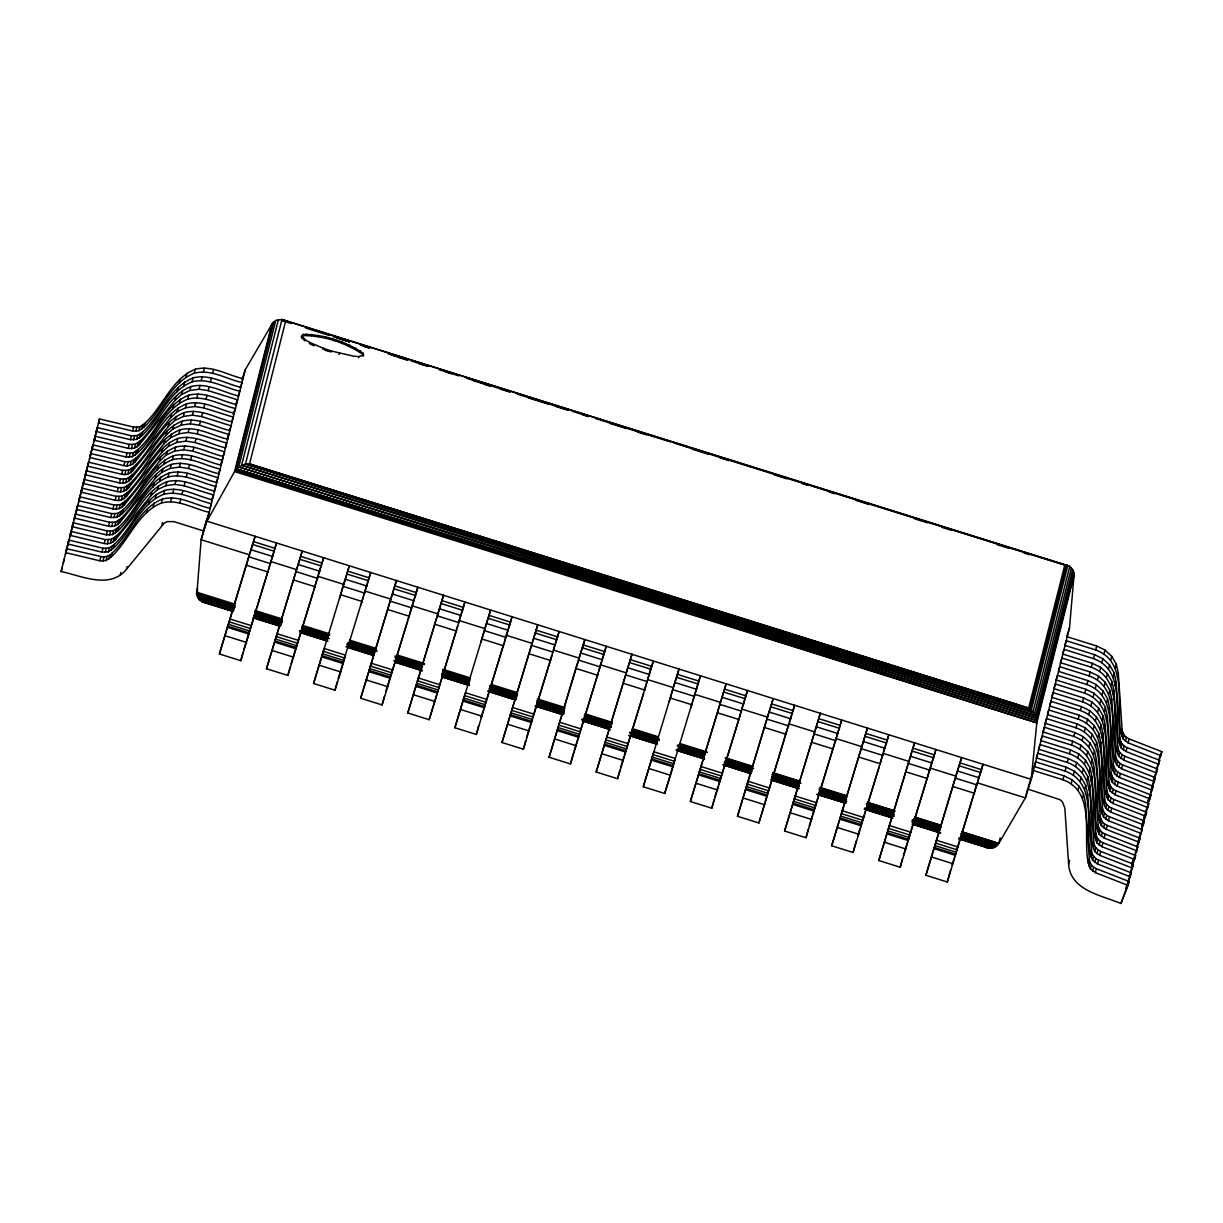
<?xml version="1.0" encoding="UTF-8"?>
<svg xmlns="http://www.w3.org/2000/svg" width="1223" height="1223" viewBox="0 0 1223 1223"><rect width="100%" height="100%" fill="white"/><g stroke="black" fill="none" stroke-linecap="round" stroke-linejoin="round"><path stroke-width="1.5" d="M232.982 611.439L202.04 601.747L199.211 599.729L196.765 595.173L201.122 539.71L207.008 518.506M984.897 846.882C989.529 849.511 996.118 848.258 998.778 843.427L1025.394 797.885L1031.234 779.372L1036.798 722.869C1037.303 716.892 1033.985 710.792 1028.696 707.964L249.538 463.914L245.471 464.021L238.745 466.911L234.587 471.589L206.962 521.197L201.122 539.71L249.293 554.799L219.376 653.984L240.778 660.695L276.536 542.981L268.479 569.842M278.431 319.539L241.619 465.229L1033.083 711.511L1069.712 566.539L281.978 319.524L245.471 464.021L1031.356 709.768L1067.786 565.561L281.978 319.524L275.756 320.457L272.683 322.979L245.227 369.759L206.962 521.197L1031.234 779.372L1069.483 627.934L1074.023 575.483C1074.665 570.101 1070.125 565.271 1064.866 564.827L1028.696 707.964M210.188 508.401C194.533 504.885 178.986 494.719 162.476 499.06C138.703 508.478 130.066 536.79 112.088 553.102L109.81 555.211L103.955 557.184L66.654 548.714L65.66 552.643L99.827 560.822L106.034 560.547L111.079 557.031C129.072 540.719 137.71 512.406 161.482 502.989C177.992 498.663 193.54 508.814 209.194 512.345L203.354 530.858L173.911 521.64L167.337 521.594L164.341 523.001L126.581 569.169C109.917 589.731 81.727 575.865 61.15 571.538L68.84 540.062L103.007 548.24L109.214 547.965L114.274 544.449C132.252 528.137 140.89 499.825 164.662 490.408C181.172 486.066 196.72 496.232 212.374 499.748M216.746 482.443C201.092 478.927 185.544 468.761 169.034 473.102C145.277 482.519 136.624 510.832 118.646 527.144L113.586 530.66L107.379 530.935L73.212 522.756L65.522 554.233L66.516 550.289M221.118 465.137C205.464 461.621 189.917 451.455 173.406 455.782C149.649 465.214 140.997 493.526 123.019 509.838L117.958 513.354L111.752 513.629L77.584 505.451L69.894 536.928L70.888 532.983M227.677 439.179C212.022 435.663 196.475 425.497 179.964 429.823C156.208 439.256 147.555 467.568 129.577 483.88L124.517 487.396L118.31 487.671L84.142 479.492L74.267 519.622L75.26 515.678M232.049 421.874C216.395 418.358 200.847 408.192 184.337 412.518C160.58 421.935 151.927 450.263 133.949 466.575L128.889 470.091L122.682 470.366L88.515 462.187L78.639 502.317M84.005 481.067L92.887 444.882L127.054 453.06L133.261 452.785L138.321 449.269C156.299 432.957 164.952 404.63 188.709 395.212C205.219 390.886 220.767 401.052 236.421 404.568M240.793 387.263C225.139 383.747 209.592 373.581 193.081 377.907C169.324 387.324 160.672 415.637 142.694 431.964L137.633 435.48L131.427 435.755L97.259 427.576L89.569 459.053L90.563 455.109M242.98 378.61C227.325 375.094 211.778 364.928 195.267 369.254C171.51 378.671 162.858 406.984 144.88 423.296L139.819 426.827L133.613 427.102L99.445 418.923L93.942 441.732L94.935 437.803M68.84 540.062L67.846 543.99L102.013 552.169L108.22 551.894L113.28 548.378C131.258 532.066 139.896 503.754 163.668 494.337C180.178 490.01 195.726 500.161 211.38 503.693L209.79 508.737M73.212 522.756L72.218 526.685L106.386 534.864L112.592 534.589L117.653 531.072C135.631 514.761 144.283 486.448 168.04 477.031C184.551 472.69 200.098 482.856 215.752 486.387L214.163 491.432M77.584 505.451L76.59 509.38L110.758 517.558L116.965 517.283L122.025 513.767C140.003 497.455 148.656 469.143 172.412 459.726C188.923 455.384 204.47 465.55 220.125 469.082L218.535 474.127M92.887 444.882L91.893 448.81L126.061 456.989L132.267 456.714L137.328 453.198C155.306 436.886 163.958 408.574 187.715 399.157C204.226 394.815 219.773 404.981 235.428 408.497L233.838 413.557M97.259 427.576L96.265 431.505L130.433 439.684L136.64 439.409L141.7 435.892C159.678 419.581 168.331 391.268 192.087 381.851C208.598 377.51 224.145 387.676 239.8 391.192L238.21 396.252M99.445 418.923L98.452 422.852L132.619 431.031L138.826 430.756L143.886 427.24C161.864 410.928 170.517 382.616 194.274 373.198C210.784 368.857 226.331 379.023 241.986 382.539L240.396 387.599M61.15 571.538L62.144 567.594M63.336 562.886L64.33 558.942M67.708 545.58L68.702 541.636M72.081 528.275L73.074 524.331M76.453 510.969L77.446 507.025M80.825 493.664L81.819 489.72M83.011 485.011L83.668 482.382M85.197 476.359L86.191 472.414M87.72 466.391L88.377 463.762M91.756 450.4L92.749 446.456M99.827 560.822L100.821 556.893M102.013 552.169L103.007 548.24M105.193 539.588L71.026 531.409L70.032 535.338L104.2 543.516L105.193 539.588L111.4 539.312L116.46 535.796C134.438 519.485 143.091 491.172 166.848 481.755C183.358 477.413 198.906 487.58 214.56 491.096M106.386 534.864L107.379 530.935M109.566 522.282L75.398 514.103L74.404 518.032L108.572 526.211L109.566 522.282L115.772 522.007L120.832 518.491C138.81 502.179 147.463 473.867 171.22 464.45C187.731 460.108 203.278 470.274 218.932 473.79M110.758 517.558L111.752 513.629M113.938 504.977L79.77 496.798L78.776 500.727L112.944 508.906L113.938 504.977L120.144 504.702L125.205 501.185C143.183 484.874 151.835 456.561 175.592 447.129C192.103 442.802 207.65 452.969 223.305 456.485L221.18 463.227M116.124 496.324L81.956 488.145L80.963 492.074L115.13 500.253L116.124 496.324L122.331 496.049L127.391 492.533C145.369 476.221 154.022 447.908 177.778 438.476C194.289 434.15 209.836 444.316 225.491 447.832M83.149 483.421L117.316 491.6L118.31 487.671M120.496 479.019L86.329 470.84L85.335 474.769L119.502 482.947L120.496 479.019L126.703 478.743L131.763 475.227C149.741 458.915 158.394 430.603 182.151 421.171C198.661 416.844 214.208 427.01 229.863 430.527M87.521 466.116L121.688 474.295L122.682 470.366M124.868 461.713L90.701 453.534L89.707 457.463L123.875 465.642L124.868 461.713L131.075 461.438L136.135 457.922C154.113 441.61 162.766 413.282 186.523 403.865C203.033 399.539 218.581 409.705 234.235 413.221M126.061 456.989L127.054 453.06M129.241 444.408L95.073 436.229L94.079 440.158L128.247 448.337L129.241 444.408L135.447 444.132L140.507 440.616C158.486 424.289 167.138 395.977 190.895 386.56C207.406 382.233 222.953 392.4 238.607 395.916M130.433 439.684L131.427 435.755M132.619 431.031L133.613 427.102M102.961 561.128L103.955 557.184M105.147 552.475L106.141 548.531M104.2 543.516L107.334 543.822L108.327 539.878M109.52 535.17L110.513 531.225M108.572 526.211L111.706 526.517L112.699 522.573M113.892 517.864L114.886 513.92M112.944 508.906L116.078 509.211L117.072 505.267M115.13 500.253L118.264 500.559L119.258 496.614M117.316 491.6L120.45 491.906L121.444 487.962M119.502 482.947L122.636 483.253L123.63 479.309M121.688 474.295L124.822 474.6L125.816 470.656M123.875 465.642L127.009 465.932L128.002 462.004M129.195 457.28L130.188 453.351M128.247 448.337L131.381 448.627L132.374 444.698M133.567 439.974L134.561 436.045M135.753 431.322L136.747 427.393M106.034 560.547L107.028 556.618M108.22 551.894L109.214 547.965M107.334 543.822L110.406 543.241L111.4 539.312M112.592 534.589L113.586 530.66M111.706 526.517L114.779 525.936L115.772 522.007M116.965 517.283L117.958 513.354M116.078 509.211L119.151 508.63L120.144 504.702M118.264 500.559L121.337 499.978L122.331 496.049M120.45 491.906L123.523 491.325L124.517 487.396M122.636 483.253L125.709 482.672L126.703 478.743M124.822 474.6L127.895 474.02L128.889 470.091M127.009 465.932L130.081 465.367L131.075 461.438M132.267 456.714L133.261 452.785M131.381 448.627L134.454 448.061L135.447 444.132M136.64 439.409L137.633 435.48M138.826 430.756L139.819 426.827M108.816 559.14L109.81 555.211M111.003 550.488L111.996 546.559M110.406 543.241L113.189 541.835L114.182 537.906M115.375 533.182L116.368 529.253M114.779 525.936L117.561 524.529L118.555 520.601M119.747 515.877L120.741 511.948M119.151 508.63L121.933 507.224L122.927 503.295M121.337 499.978L124.119 498.571L125.113 494.642M123.523 491.325L126.305 489.919L127.299 485.99M125.709 482.672L128.491 481.266L129.485 477.337M127.895 474.02L130.678 472.613L131.671 468.684M130.081 465.367L132.864 463.96L133.857 460.031M135.05 455.308L136.043 451.379M134.454 448.061L137.236 446.655L138.23 442.726M139.422 438.002L140.416 434.073M141.608 429.349L142.602 425.421M111.079 557.031L112.088 553.102M113.28 548.378L114.274 544.449M113.189 541.835L115.466 539.725L116.46 535.796M117.653 531.072L118.646 527.144M117.561 524.529L119.839 522.42L120.832 518.491M122.025 513.767L123.019 509.838M121.933 507.224L124.211 505.114L125.205 501.185M124.119 498.571L126.397 496.462L127.391 492.533M126.305 489.919L128.583 487.809L129.577 483.88M128.491 481.266L130.769 479.156L131.763 475.227M130.678 472.613L132.955 470.503L133.949 466.575M132.864 463.96L135.142 461.851L136.135 457.922M137.328 453.198L138.321 449.269M137.236 446.655L139.514 444.545L140.507 440.616M141.7 435.892L142.694 431.964M143.886 427.24L144.88 423.296M120.282 575.055L120.939 572.425M126.581 569.169L127.253 566.555M146.424 513.079L147.417 509.15M148.61 504.426L149.603 500.497M115.466 539.725L150.796 495.774L151.79 491.845M152.982 487.121L153.976 483.192M119.839 522.42L155.168 478.468L156.162 474.539M157.354 469.815L158.348 465.887M124.211 505.114L159.54 461.163L160.534 457.234M126.397 496.462L161.726 452.51L162.72 448.581M128.583 487.809L163.913 443.857L164.906 439.928M130.769 479.156L166.099 435.205L167.092 431.276M132.955 470.503L168.285 426.552L169.278 422.623M135.142 461.851L170.471 417.899L171.465 413.97M172.657 409.246L173.651 405.317M139.514 444.545L174.843 400.594L175.837 396.665M177.029 391.941L178.023 388.012M179.215 383.288L180.209 379.359M153.165 506.903L154.159 502.974M155.352 498.25L156.345 494.321M150.796 495.774L157.538 489.597L158.531 485.669M159.724 480.945L160.717 477.016M155.168 478.468L161.91 472.292L162.904 468.363M164.096 463.639L165.09 459.71M159.54 461.163L166.282 454.987L167.276 451.058M161.726 452.51L168.468 446.334L169.462 442.405M163.913 443.857L170.654 437.681L171.648 433.752M166.099 435.205L172.84 429.028L173.834 425.1M168.285 426.552L175.027 420.376L176.02 416.447M170.471 417.899L177.213 411.723L178.206 407.794M179.399 403.07L180.393 399.141M174.843 400.594L181.585 394.418L182.579 390.489M183.771 385.765L184.765 381.821M185.957 377.112L186.951 373.168M161.482 502.989L162.476 499.06M163.668 494.337L164.662 490.408M157.538 489.597L165.854 485.684L166.848 481.755M168.04 477.031L169.034 473.102M161.91 472.292L170.226 468.378L171.22 464.45M172.412 459.726L173.406 455.782M166.282 454.987L174.599 451.073L175.592 447.129M168.468 446.334L176.785 442.42L177.778 438.476M170.654 437.681L178.971 433.768L179.964 429.823M172.84 429.028L181.157 425.115L182.151 421.171M175.027 420.376L183.343 416.462L184.337 412.518M177.213 411.723L185.529 407.809L186.523 403.865M187.715 399.157L188.709 395.212M181.585 394.418L189.901 390.504L190.895 386.56M192.087 381.851L193.081 377.907M194.274 373.198L195.267 369.254M161.91 525.233L162.583 522.603M170.624 501.69L171.617 497.761M172.81 493.037L173.804 489.108M165.854 485.684L174.996 484.384L175.99 480.456M177.182 475.732L178.176 471.788M170.226 468.378L179.368 467.079L180.362 463.135M181.554 458.426L182.548 454.482M174.599 451.073L183.74 449.774L184.734 445.829M176.785 442.42L185.927 441.121L186.92 437.177M178.971 433.768L188.113 432.468L189.106 428.524M181.157 425.115L190.299 423.815L191.292 419.871M183.343 416.462L192.485 415.163L193.479 411.218M185.529 407.809L194.671 406.51L195.665 402.566M196.857 397.857L197.851 393.913M189.901 390.504L199.043 389.204L200.037 385.26M201.229 380.552L202.223 376.608M203.415 371.899L204.409 367.955M179.75 503.127L180.744 499.183M181.937 494.474L182.93 490.53M174.996 484.384L184.123 485.806L185.116 481.877M186.309 477.153L187.302 473.225M179.368 467.079L188.495 468.501L189.504 464.572M190.696 459.848L191.69 455.919M183.74 449.774L192.882 451.195L193.876 447.266M185.927 441.121L195.069 442.543L196.062 438.614M188.113 432.468L197.255 433.89L198.248 429.961M190.299 423.815L199.441 425.237L200.434 421.308M192.485 415.163L201.627 416.584L202.621 412.655M194.671 406.51L203.813 407.932L204.807 404.003M205.999 399.279L206.993 395.35M199.043 389.204L208.185 390.626L209.179 386.697M210.371 381.973L211.365 378.045M212.557 373.321L213.551 369.392M197.514 588.477L196.582 592.161L234.862 604.162M196.551 593.659L234.847 605.584L196.551 593.659L197.484 589.975M196.765 595.173L234.984 607.097L196.765 595.173L197.683 591.504M271.827 324.217L234.587 471.589L1036.798 722.869L1074.023 575.483M1036.798 722.869L235.473 470.198L272.683 322.979M1074.008 573.48L1036.829 720.637L236.589 468.852L273.723 321.863M1073.565 571.477L1036.477 718.268L238.745 466.911L275.756 320.457M219.376 653.984L255.133 536.286L249.293 554.799M266.476 668.736L302.234 551.038L266.476 668.736L287.879 675.448L323.636 557.734L318.332 574.581M313.577 683.489L324.141 648.48L345.543 655.176L340.743 671.962L334.98 690.2L313.577 683.489L349.335 565.79L339.566 598.215M363.995 594.623L370.737 572.486L338.175 678.536M360.678 698.241L396.435 580.543L360.678 698.241L382.08 704.952L417.838 587.239L408.069 619.679M407.779 712.994L443.536 595.295L407.779 712.994L429.181 719.705L464.939 601.991L459.099 620.52L484.797 628.561L480.868 642.472M504.549 641.723L512.04 616.744L476.282 734.457L454.88 727.746L490.637 610.048L484.797 628.561M501.98 742.499L537.738 624.8L501.98 742.499L523.383 749.21L559.14 631.496L553.3 650.024L578.999 658.066L549.081 757.266L570.484 763.962L606.241 646.248L598.75 671.228M549.081 757.266L584.839 639.553L578.999 658.066M596.182 772.019L631.939 654.305L596.182 772.019L617.584 778.715L653.342 661.016L647.502 679.529L673.2 687.571L669.271 701.482M647.059 681.333L644.506 690.429M643.283 786.771L653.846 751.748L675.264 758.459L670.449 775.244L664.685 793.467L643.283 786.771L679.04 669.057L673.2 687.571M664.685 793.467L700.443 675.769L692.952 700.733M690.384 801.524L726.141 683.81L690.384 801.524L711.786 808.22L747.543 690.521L741.704 709.034L767.402 717.075L737.484 816.276L758.887 822.972L794.644 705.274L789.339 722.105M741.26 710.838L739.487 717.381M737.484 816.276L773.242 698.562L767.402 717.075M784.585 831.029L820.343 713.315L784.585 831.029L805.988 837.724L841.745 720.026L812.836 813.998M831.686 845.781L867.443 728.067L831.686 845.781L853.088 852.477L888.846 734.778L883.541 751.61M878.787 860.533L914.544 742.82L878.787 860.533L900.189 867.229L935.947 749.531L930.122 768.044L955.805 776.101L925.887 875.286L947.29 881.997L983.047 764.283L977.743 781.115M929.663 769.848L907.038 843.518M925.887 875.286L961.645 757.572L955.805 776.101M1033.083 711.511L245.471 464.021L1030.041 708.774L1066.334 565.102M998.778 843.427L962.318 832.007L998.778 843.427L1000.169 837.908M1071.379 567.9L1034.582 713.575L241.619 465.229L1035.728 715.868L1072.693 569.582M954.628 856.681L977.223 782.796L1025.394 797.885L1027.626 789.034L1060.051 799.72L1062.481 801.967L1064.851 808.051L1068.612 864.233C1070.492 890.634 1101.587 895.297 1120.925 903.476L1128.065 885.421L1095.334 872.641L1090.412 868.88L1088.287 863.117C1082.431 836.639 1096.572 792.03 1062.894 779.739L1063.888 775.81L1034.459 766.592M1125.71 888.25L1130.251 876.769L1097.52 863.988L1092.598 860.228L1090.473 854.464C1084.618 827.986 1098.758 783.377 1065.08 771.086L1066.074 767.157L1036.645 757.939M1129.196 876.325L1132.437 868.101L1099.706 855.336L1094.784 851.575L1092.659 845.812C1086.804 819.334 1100.945 774.725 1067.266 762.433L1068.26 758.505L1038.831 749.286M1132.024 866.022L1134.623 859.448L1101.892 846.683L1096.97 842.922L1094.845 837.159C1088.99 810.681 1103.131 766.072 1069.452 753.781L1070.446 749.852L1041.018 740.634M1131.611 863.942L1136.809 850.795L1104.094 838.03L1099.156 834.269L1097.031 828.506C1091.176 802.028 1105.317 757.419 1071.638 745.128L1072.632 741.199L1043.204 731.981M1137.038 847.08L1138.995 842.143L1106.28 829.377L1101.342 825.617L1099.217 819.853C1093.362 793.375 1107.503 748.766 1073.825 736.475L1074.834 732.546L1045.39 723.328M1137.94 841.714L1141.181 833.49L1108.466 820.725L1103.528 816.964L1101.403 811.201C1095.548 784.707 1109.689 740.114 1076.026 727.823L1077.02 723.894L1047.576 714.66M1141.426 829.775L1143.367 824.837L1110.652 812.072L1105.714 808.311L1103.589 802.548C1097.734 776.055 1111.875 731.461 1078.212 719.17L1079.206 715.241L1049.762 706.007M1141.655 826.045L1145.554 816.184L1112.838 803.419L1107.9 799.659L1105.775 793.88C1099.92 767.402 1114.061 722.808 1080.398 710.517L1081.392 706.588L1051.948 697.355M1143.841 817.392L1147.74 807.532L1115.024 794.767L1110.087 791.006L1107.962 785.227C1102.106 758.749 1116.247 714.156 1082.584 701.864L1083.578 697.936L1054.134 688.702M1147.984 803.817L1149.926 798.879L1117.21 786.114L1112.273 782.353L1110.148 776.574C1104.293 750.096 1118.434 705.503 1084.77 693.212L1085.764 689.283L1056.32 680.049M1147.571 801.722L1152.112 790.226L1119.397 777.461L1114.459 773.7L1112.334 767.922C1106.479 741.444 1120.62 696.85 1086.957 684.559L1087.95 680.63L1058.506 671.396M1151.699 788.147L1154.298 781.573L1121.583 768.808L1116.645 765.048L1114.52 759.269C1108.665 732.791 1122.806 688.197 1089.143 675.906L1090.136 671.977L1060.693 662.744M1153.885 779.494L1156.484 772.921L1123.769 760.156L1118.831 756.395L1116.706 750.616C1110.866 724.138 1124.992 679.545 1091.329 667.254L1092.322 663.325L1062.879 654.091M1156.071 770.842L1158.67 764.268L1125.955 751.503L1121.017 747.742L1118.892 741.964C1113.052 715.486 1127.178 670.892 1093.515 658.601L1094.509 654.657L1065.065 645.438M1158.915 760.553L1160.856 755.615L1128.141 742.85L1123.203 739.089L1121.078 733.311C1115.238 706.833 1129.364 662.239 1095.701 649.948L1096.695 646.004L1067.251 636.786M1071.226 783.775L1072.219 779.846L1063.888 775.81M1073.412 775.122L1074.406 771.193L1066.074 767.157M1075.598 766.469L1076.592 762.541L1068.26 758.505M1077.784 757.817L1078.778 753.888L1070.446 749.852M1079.97 749.164L1080.964 745.235L1072.632 741.199M1082.156 740.511L1083.15 736.582L1074.834 732.546M1084.342 731.858L1085.336 727.93L1077.02 723.894M1086.528 723.206L1087.522 719.277L1079.206 715.241M1088.715 714.553L1089.708 710.624L1081.392 706.588M1090.901 705.9L1091.894 701.971L1083.578 697.936M1093.087 697.248L1094.081 693.319L1085.764 689.283M1095.273 688.595L1096.267 684.666L1087.95 680.63M1097.459 679.942L1098.453 676.013L1090.136 671.977M1099.645 671.289L1100.639 667.361L1092.322 663.325M1101.831 662.637L1102.825 658.708L1094.509 654.657M1104.017 653.984L1105.011 650.055L1096.695 646.004M1077.967 790.058L1078.961 786.114L1072.219 779.846M1080.154 781.405L1081.147 777.461L1074.406 771.193M1082.34 772.753L1083.333 768.808L1076.592 762.541M1084.526 764.1L1085.52 760.156L1078.778 753.888M1086.712 755.447L1087.706 751.503L1080.964 745.235M1088.898 746.794L1089.892 742.85L1083.15 736.582M1091.084 738.142L1092.078 734.197L1085.336 727.93M1093.27 729.489L1094.264 725.545L1087.522 719.277M1095.456 720.836L1096.45 716.892L1089.708 710.624M1097.642 712.183L1098.636 708.239L1091.894 701.971M1099.829 703.531L1100.822 699.587L1094.081 693.319M1102.015 694.863L1103.008 690.934L1096.267 684.666M1104.201 686.21L1105.195 682.281L1098.453 676.013M1106.387 677.557L1107.381 673.628L1100.639 667.361M1108.573 668.905L1109.567 664.976L1102.825 658.708M1110.759 660.252L1111.753 656.323L1105.011 650.055M1082.538 798.008L1083.532 794.079L1078.961 786.114M1084.725 789.355L1085.718 785.426L1081.147 777.461M1086.911 780.702L1087.904 776.773L1083.333 768.808M1089.097 772.049L1090.09 768.12L1085.52 760.156M1091.283 763.397L1092.277 759.468L1087.706 751.503M1093.469 754.744L1094.463 750.815L1089.892 742.85M1095.655 746.091L1096.649 742.162L1092.078 734.197M1097.841 737.438L1098.835 733.51L1094.264 725.545M1100.027 728.786L1101.036 724.857L1096.45 716.892M1102.229 720.133L1103.222 716.189L1098.636 708.239M1104.415 711.48L1105.409 707.536L1100.822 699.587M1106.601 702.828L1107.595 698.883L1103.008 690.934M1108.787 694.175L1109.781 690.231L1105.195 682.281M1110.973 685.522L1111.967 681.578L1107.381 673.628M1113.159 676.869L1114.153 672.925L1109.567 664.976M1115.345 668.217L1116.339 664.272L1111.753 656.323M1068.612 864.233L1069.605 860.304M1084.526 806.92L1085.52 802.991L1083.532 794.079M1086.712 798.267L1087.706 794.339L1085.718 785.426M1088.898 789.615L1089.892 785.686L1087.904 776.773M1091.084 780.962L1092.078 777.033L1090.09 768.12M1093.27 772.309L1094.264 768.38L1092.277 759.468M1095.456 763.656L1096.45 759.728L1094.463 750.815M1097.642 755.004L1098.636 751.075L1096.649 742.162M1099.829 746.351L1100.822 742.422L1098.835 733.51M1102.015 737.698L1103.008 733.769L1101.036 724.857M1104.201 729.046L1105.195 725.117L1103.222 716.189M1106.387 720.393L1107.381 716.464L1105.409 707.536M1108.573 711.74L1109.567 707.811L1107.595 698.883M1110.759 703.087L1111.753 699.143L1109.781 690.231M1112.945 694.435L1113.939 690.491L1111.967 681.578M1115.131 685.782L1116.125 681.838L1114.153 672.925M1117.318 677.129L1118.311 673.185L1116.339 664.272M1088.287 863.117L1089.28 859.173L1085.52 802.991M1090.473 854.464L1091.466 850.52L1087.706 794.339M1092.659 845.812L1093.652 841.867L1089.892 785.686M1094.845 837.159L1095.839 833.215L1092.078 777.033M1097.031 828.506L1098.025 824.562L1094.264 768.38M1099.217 819.853L1100.211 815.909L1096.45 759.728M1101.403 811.201L1102.397 807.256L1098.636 751.075M1103.589 802.548L1104.583 798.604L1100.822 742.422M1105.775 793.88L1106.769 789.951L1103.008 733.769M1107.962 785.227L1108.955 781.298L1105.195 725.117M1110.148 776.574L1111.141 772.646L1107.381 716.464M1112.334 767.922L1113.327 763.993L1109.567 707.811M1114.52 759.269L1115.514 755.34L1111.753 699.143M1116.706 750.616L1117.7 746.687L1113.939 690.491M1118.892 741.964L1119.886 738.035L1116.125 681.838M1121.078 733.311L1122.072 729.382L1118.311 673.185M1088.929 866.144L1089.922 862.215L1089.28 859.173M1091.115 857.491L1092.108 853.547L1091.466 850.52M1093.301 848.838L1094.295 844.894L1093.652 841.867M1095.487 840.186L1096.481 836.242L1095.839 833.215M1097.673 831.533L1098.667 827.589L1098.025 824.562M1099.859 822.88L1100.853 818.936L1100.211 815.909M1102.045 814.228L1103.039 810.283L1102.397 807.256M1104.231 805.575L1105.225 801.631L1104.583 798.604M1106.418 796.922L1107.411 792.978L1106.769 789.951M1108.604 788.269L1109.597 784.325L1108.955 781.298M1110.79 779.617L1111.783 775.672L1111.141 772.646M1112.976 770.964L1113.97 767.02L1113.327 763.993M1115.162 762.311L1116.156 758.367L1115.514 755.34M1117.348 753.658L1118.342 749.714L1117.7 746.687M1119.534 745.006L1120.528 741.062L1119.886 738.035M1121.72 736.353L1122.714 732.409L1122.072 729.382M1090.412 868.88L1091.405 864.951L1089.922 862.215M1092.598 860.228L1093.591 856.299L1092.108 853.547M1094.784 851.575L1095.777 847.646L1094.295 844.894M1096.97 842.922L1097.964 838.978L1096.481 836.242M1099.156 834.269L1100.15 830.325L1098.667 827.589M1101.342 825.617L1102.336 821.673L1100.853 818.936M1103.528 816.964L1104.522 813.02L1103.039 810.283M1105.714 808.311L1106.708 804.367L1105.225 801.631M1107.9 799.659L1108.894 795.714L1107.411 792.978M1110.087 791.006L1111.08 787.062L1109.597 784.325M1112.273 782.353L1113.266 778.409L1111.783 775.672M1114.459 773.7L1115.452 769.756L1113.97 767.02M1116.645 765.048L1117.639 761.103L1116.156 758.367M1118.831 756.395L1119.825 752.451L1118.342 749.714M1121.017 747.742L1122.011 743.798L1120.528 741.062M1123.203 739.089L1124.197 735.145L1122.714 732.409M1092.613 871.097L1093.607 867.168L1091.405 864.951M1094.799 862.444L1095.793 858.515L1093.591 856.299M1096.985 853.792L1097.979 849.863L1095.777 847.646M1099.171 845.139L1100.165 841.21L1097.964 838.978M1101.357 836.486L1102.351 832.557L1100.15 830.325M1103.543 827.833L1104.537 823.905L1102.336 821.673M1105.73 819.181L1106.723 815.252L1104.522 813.02M1107.916 810.528L1108.909 806.599L1106.708 804.367M1110.102 801.875L1111.095 797.946L1108.894 795.714M1112.288 793.223L1113.282 789.294L1111.08 787.062M1114.474 784.57L1115.468 780.641L1113.266 778.409M1116.66 775.917L1117.654 771.988L1115.452 769.756M1118.846 767.264L1119.84 763.335L1117.639 761.103M1121.032 758.612L1122.026 754.683L1119.825 752.451M1123.218 749.959L1124.212 746.03L1122.011 743.798M1125.405 741.306L1126.398 737.377L1124.197 735.145M1095.334 872.641L1096.328 868.712L1093.607 867.168M1097.52 863.988L1098.514 860.059L1095.793 858.515M1099.706 855.336L1100.7 851.407L1097.979 849.863M1101.892 846.683L1102.886 842.754L1100.165 841.21M1104.094 838.03L1105.088 834.101L1102.351 832.557M1106.28 829.377L1107.274 825.449L1104.537 823.905M1108.466 820.725L1109.46 816.781L1106.723 815.252M1110.652 812.072L1111.646 808.128L1108.909 806.599M1112.838 803.419L1113.832 799.475L1111.095 797.946M1115.024 794.767L1116.018 790.822L1113.282 789.294M1117.21 786.114L1118.204 782.17L1115.468 780.641M1119.397 777.461L1120.39 773.517L1117.654 771.988M1121.583 768.808L1122.576 764.864L1119.84 763.335M1123.769 760.156L1124.763 756.211L1122.026 754.683M1125.955 751.503L1126.949 747.559L1124.212 746.03M1128.141 742.85L1129.135 738.906L1126.398 737.377M1120.925 903.476L1129.058 881.477L1096.328 868.712M1128.065 885.421L1129.058 881.477M1130.251 876.769L1131.244 872.825L1098.514 860.059M1132.437 868.101L1133.431 864.172L1100.7 851.407M1134.623 859.448L1135.617 855.519L1102.886 842.754M1136.809 850.795L1137.803 846.866L1105.088 834.101M1138.995 842.143L1139.989 838.214L1107.274 825.449M1141.181 833.49L1142.175 829.561L1109.46 816.781M1143.367 824.837L1144.361 820.908L1111.646 808.128M1145.554 816.184L1146.547 812.255L1113.832 799.475M1147.74 807.532L1148.733 803.603L1116.018 790.822M1149.926 798.879L1150.919 794.95L1118.204 782.17M1152.112 790.226L1153.106 786.297L1120.39 773.517M1154.298 781.573L1155.292 777.645L1122.576 764.864M1156.484 772.921L1157.478 768.992L1124.763 756.211M1158.67 764.268L1159.664 760.339L1126.949 747.559M1160.856 755.615L1161.85 751.686L1129.135 738.906M240.778 660.695L243.056 652.256M287.879 675.448L290.157 667.009M334.98 690.2L337.258 681.761M382.08 704.952L384.358 696.514M429.181 719.705L457.738 625.931M454.88 727.746L465.443 692.738L486.846 699.434M476.282 734.457L478.56 726.019M523.383 749.21L525.661 740.771M570.484 763.962L573.679 752.313M617.584 778.715L619.862 770.276M711.786 808.22L714.064 799.781M758.887 822.972L788.804 723.787L814.503 731.843M805.988 837.724L808.265 829.286M853.088 852.477L856.299 840.828M900.189 867.229L902.467 858.791M947.29 881.997L950.5 870.333M363.537 596.427L360.968 604.926M551.94 655.436L532.678 717.595M243.973 649.031L267.699 572.41M291.074 663.783L292.649 658.555M385.811 691.545L407.519 621.467M526.578 737.561L529.712 727.196M574.214 750.57L598.185 673.124M620.78 767.066L623.913 756.701M714.981 796.57L716.556 791.327M809.183 826.075L810.757 820.847M903.4 855.58L906.518 845.215M293.168 656.843L313.317 591.963M481.052 717.565L483.131 710.731M503.983 643.619L483.62 709.157M692.386 702.629L690.674 708.193M717.075 789.63L718.115 786.206M811.277 819.135L812.317 815.71M857.858 835.599L859.937 828.751M880.01 764.207L883.006 753.292L908.704 761.348M952.06 865.104L954.139 858.271M313.868 590.174L317.797 576.262L343.495 584.304M530.232 725.484L532.188 719.17M624.433 754.988L643.573 693.441M718.635 784.493L738.707 719.95M860.426 827.176L862.383 820.862M862.949 819.074L879.077 767.203M242.032 379.864L245.227 369.759M235.963 404.339L237.017 400.976M236.024 404.905L237.614 399.845L208.185 390.626M233.241 414.673L234.296 411.31M231.651 422.21L233.241 417.15L203.813 407.932M229.465 430.863L231.055 425.818L201.627 416.584M227.218 438.95L228.273 435.587M227.279 439.516L228.869 434.471L199.441 425.237M225.093 448.168L226.683 443.123L197.255 433.89M222.907 456.821L224.497 451.776L195.069 442.543M220.721 465.474L222.311 460.429L192.882 451.195M216.349 482.779L217.939 477.734L188.495 468.501M211.38 501.201L212.435 497.837M211.976 500.085L213.566 495.04L184.123 485.806M301.362 336.738L303.151 334.429C324.049 334.399 345.864 341.416 363.093 353.202L363.414 356.168L362.742 354.364C345.498 342.578 323.698 335.561 302.784 335.591L301.362 336.738L304.787 340.881L305.154 339.734L301.714 335.576M302.784 335.591L303.151 334.429M302.035 338.542L302.402 337.38M306.239 335.178L306.606 334.032M311.468 335.545L311.834 334.383M305.154 339.734L309.786 342.455L309.419 343.617L314.082 345.803M318.118 336.661L318.484 335.499M325.746 338.435L326.113 337.273M322.964 349.442L323.331 348.28L309.786 342.455M333.833 340.758L334.2 339.597M330.944 352.148L331.311 351.001L353.676 356.199L358.905 356.566L363.781 355.022M341.813 343.464L342.18 342.302M339.031 354.471L339.398 353.325M349.151 346.369L349.518 345.222M355.343 349.289L355.71 348.142M359.975 352.025L360.342 350.863M358.538 357.728L358.905 356.566M362.742 354.364L363.093 353.202M1066.838 636.357L1069.483 627.934M1064.667 645.775L1066.257 640.73L1095.701 649.948M1062.481 654.427L1064.071 649.382L1093.515 658.601M1060.295 663.08L1061.885 658.035L1091.329 667.254M1058.629 670.051L1059.699 666.688L1089.143 675.906M1055.923 680.385L1057.513 675.341L1086.957 684.559M1053.737 689.038L1055.327 683.993L1084.77 693.212M1051.551 697.691L1053.141 692.646L1082.584 701.864M1049.884 704.662L1050.954 701.299L1080.398 710.517M1047.698 713.315L1048.768 709.952L1078.212 719.17M1044.992 723.649L1046.582 718.604L1076.026 727.823M1042.806 732.302L1044.396 727.257L1073.825 736.475M1040.62 740.955L1042.21 735.91L1071.638 745.128M1038.434 749.607L1040.024 744.562L1069.452 753.781M1036.248 758.26L1037.838 753.215L1067.266 762.433M1034.062 766.913L1035.652 761.868L1065.08 771.086M1028.161 787.352L1033.466 770.521L1062.894 779.739M1158.609 759.896L1161.85 751.686M1156.423 768.548L1159.664 760.339M1153.579 778.852L1157.478 768.992M1151.393 787.505L1155.292 777.645M1150.507 792.871L1153.106 786.297M1147.678 803.159L1150.919 794.95M1145.492 811.812L1148.733 803.603M1142.649 822.116L1146.547 812.255M1141.762 827.482L1144.361 820.908M1138.934 837.77L1142.175 829.561M1136.748 846.423L1139.989 838.214M1134.562 855.076L1137.803 846.866M1131.718 865.38L1135.617 855.519M1130.832 870.745L1133.431 864.172M1128.003 881.034L1131.244 872.825M205.739 602.817L202.04 601.747L233.027 611.378M236.589 468.852L1036.477 718.268M254.904 611.821L282.253 620.336M302.295 626.589L329.644 635.104M349.702 641.341L375.232 649.291M397.108 656.109L424.457 664.624M442.695 670.296L470.045 678.811M491.921 685.629L517.451 693.563M537.493 699.816L564.843 708.331M584.9 714.568L612.249 723.083M632.306 729.336L657.836 737.286M679.713 744.088L707.062 752.604M725.3 758.275L752.634 766.79M772.691 773.043L800.041 781.558M820.098 787.795L847.447 796.311M867.504 802.563L894.854 811.078M914.911 817.316L940.441 825.265M234.036 608.855L197.576 597.481L234.036 608.916M281.443 623.623L254.094 615.108L281.443 623.791M301.5 629.876L328.834 638.406M347.072 644.093L374.421 652.623M396.298 659.442L421.813 667.391M441.87 673.644L469.219 682.174M489.261 688.427L516.61 696.957M536.668 703.21L564.002 711.74M584.059 717.993L611.408 726.508M629.631 732.195L656.98 740.725M678.857 747.543L704.387 755.508M724.429 761.761L751.778 770.291M771.835 776.544L799.185 785.059M819.227 791.312L846.576 799.842M866.633 806.095L893.982 814.625M912.205 820.312L939.554 828.827L912.312 820.129M199.211 599.729L233.822 610.613M253.895 616.866L281.259 625.305M299.497 630.992L326.847 639.507M348.723 646.325L374.253 654.29M394.31 660.542L421.66 669.057M441.717 675.31L469.082 683.84M489.139 690.093L514.654 698.043M536.545 704.861L563.895 713.391M582.133 719.063L609.482 727.593M631.358 734.412L656.889 742.361M678.765 749.195L704.295 757.144M724.352 763.397L751.702 771.912M771.759 778.164L799.108 786.695M819.181 792.947L846.53 801.462M866.587 807.715L893.937 816.245M912.175 821.932L939.524 830.448M282.07 320.686L291.181 323.545M305.781 328.085L329.461 335.53M333.13 336.615L349.533 341.737M360.479 345.161L369.591 348.005M387.813 353.692L407.871 359.944L391.452 354.945M411.524 361.091L427.928 366.212M438.874 369.621L458.931 375.889M466.223 378.167L509.976 391.819M517.268 394.096L568.328 410.041M571.967 411.173L588.37 416.294M595.662 418.572L670.418 441.9M674.072 443.047L1069.712 566.539M336.753 337.808L349.518 341.813L340.361 339.046M364.102 346.384L369.575 348.096M418.786 363.506L427.897 366.365M446.135 372.067L451.593 373.779M473.469 380.628L489.888 385.765M500.819 389.204L509.93 392.048M528.168 397.765L548.21 404.049M555.502 406.326L568.267 410.316M582.851 414.887L588.309 416.6M610.185 423.448L626.604 428.585M637.535 432.025L646.646 434.868M692.218 449.147L708.621 454.283M719.567 457.708L728.679 460.567M774.251 474.845L787.016 478.835M801.6 483.406L807.058 485.118M828.934 491.967L834.407 493.679M856.283 500.528L869.033 504.533M914.605 518.797L927.37 522.802M941.955 527.358L951.066 530.216M996.638 544.495L1009.403 548.485M1023.987 553.056L1029.46 554.768M238.745 466.911L1035.728 715.868M235.473 470.198L1036.829 720.637M253.757 541.682L275.175 548.393M300.858 556.434L322.276 563.146M347.959 571.187L369.377 577.898M395.075 585.939L416.477 592.651M442.176 600.692L463.578 607.403M489.276 615.444L510.679 622.155M536.377 630.212L557.78 636.908M583.478 644.964L604.881 651.66M630.579 659.717L651.981 666.413M677.68 674.469L699.082 681.165M724.78 689.222L746.183 695.918M771.881 703.974L793.284 710.67M818.982 718.727L840.384 725.422M866.083 733.479L887.485 740.175M913.184 748.231L934.586 754.943M960.284 762.984L981.687 769.695M252.947 544.587L274.365 551.298M300.048 559.339L321.466 566.05M347.149 574.091L368.566 580.803M394.249 588.844L415.667 595.555M441.35 603.612L462.768 610.308M488.451 618.364L509.869 625.06M535.552 633.117L556.969 639.812M582.652 647.869L604.07 654.565M629.753 662.621L651.171 669.317M676.854 677.374L698.272 684.07M723.955 692.126L745.373 698.822M771.056 706.879L792.473 713.575M818.156 721.631L839.574 728.342M865.257 736.384L886.675 743.095M912.358 751.136L933.776 757.847M959.459 765.888L980.877 772.6M251.388 549.846L272.79 556.541M298.488 564.598L319.891 571.294M345.589 579.35L366.992 586.046M392.69 594.103L414.093 600.799M439.791 608.855L461.193 615.551M486.892 623.608L508.294 630.319M533.992 638.36L555.395 645.071M581.093 653.113L602.496 659.824M628.194 667.865L649.596 674.576M675.295 682.617L696.697 689.329M722.396 697.37L743.798 704.081M769.496 712.122L790.899 718.834M816.597 726.875L838 733.586M863.698 741.627L885.1 748.338M910.799 756.38L932.201 763.091M957.899 771.132L979.302 777.843M270.696 561.51L296.394 569.551M364.897 591.015L390.596 599.056M411.998 605.767L437.696 613.808M506.2 635.272L531.898 643.313M600.401 664.777L626.1 672.818M694.603 694.282L720.301 702.323M835.905 738.539L861.604 746.596M249.217 556.954L270.619 563.665M296.318 571.707L317.72 578.418M343.418 586.459L364.821 593.17M390.519 601.212L411.922 607.923M437.62 615.964L459.022 622.675M484.721 630.732L506.123 637.428M531.822 645.484L553.224 652.18M578.922 660.237L600.325 666.932M626.023 674.989L647.426 681.685M673.124 689.741L694.526 696.437M720.225 704.494L741.627 711.19M767.325 719.246L788.728 725.942M814.426 733.999L835.829 740.695M861.527 748.751L882.93 755.447M908.628 763.504L930.046 770.215M955.729 778.256L977.146 784.967M246.633 565.301L268.036 572.012M293.734 580.054L315.137 586.765M340.835 594.806L362.237 601.517M387.936 609.574L409.338 616.27M435.036 624.326L456.439 631.022M482.137 639.079L503.555 645.775M529.238 653.831L550.656 660.527M576.339 668.584L597.757 675.279M623.44 683.336L644.857 690.032M670.54 698.088L691.958 704.784M717.641 712.841L739.059 719.537M764.742 727.593L786.16 734.289M811.843 742.346L833.26 749.057M858.943 757.098L880.361 763.809M906.044 771.851L927.462 778.562M953.145 786.603L974.563 793.314M254.919 610.445L282.268 619.006M302.326 625.289L329.675 633.85M349.717 640.133L375.247 648.129M397.123 654.978L424.473 663.554M442.711 669.256L470.06 677.817M491.936 684.681L517.451 692.677M537.509 698.945L564.858 707.521M584.915 713.804L612.264 722.365M632.322 728.648L657.836 736.643M679.728 743.492L707.062 752.053M725.3 757.771L752.649 766.332M772.707 772.615L800.056 781.191M820.113 787.459L847.447 796.035M867.504 802.319L894.854 810.88M914.911 817.163L940.441 825.158M254.996 613.35L282.299 621.865M302.326 628.118L327.81 636.067M349.64 642.885L376.944 651.4M395.151 657.072L422.455 665.602M442.466 671.84L469.77 680.37M489.796 686.607L517.1 695.123M537.111 701.375L564.414 709.89M584.441 716.143L611.745 724.658M631.756 730.911L659.059 739.426M677.267 745.113L704.555 753.628M726.401 760.446L751.885 768.396M771.912 774.633L799.2 783.163M819.227 789.401L846.53 797.931M866.557 804.168L893.845 812.699M913.871 818.936L941.175 827.451L913.856 818.783M961.202 833.704L997.601 845.062L961.186 833.643M348.677 646.554L374.207 654.55M394.249 660.833L421.599 669.394M441.656 675.677L468.99 684.238M489.047 690.521L516.381 699.082M536.438 705.365L563.788 713.926M582.01 719.644L609.344 728.205M631.221 735.054L656.751 743.049M676.793 749.332L704.142 757.893M724.199 764.176L751.534 772.737M771.591 779.02L797.106 787.016M818.982 793.865L846.331 802.441M864.554 808.143L891.903 816.704M913.764 823.568L939.295 831.548M959.336 837.831L992.159 848.12M300.308 632.49L327.596 641.035M347.622 647.303L373.091 655.268M422.225 670.647L394.922 662.102L422.21 670.739M442.237 676.9L469.54 685.446M487.732 691.133L515.021 699.678M536.866 706.512L562.335 714.477M582.362 720.744L609.65 729.275M629.662 735.543L656.965 744.073M676.976 750.341L704.28 758.887M724.291 765.139L749.76 773.119M771.606 779.953L798.894 788.483M817.102 794.186L844.39 802.716M864.401 808.984L891.705 817.514M913.535 824.348L939.019 832.328M959.031 838.581L989.973 848.258L958.985 838.535M300.308 632.551L327.825 641.173M345.91 646.738L373.412 655.452M442.237 677.022L468.21 685.155M488.267 691.438L515.602 700.015M535.032 706.099L562.549 714.584M582.347 720.928L610.399 729.718M628.637 735.42L656.965 744.272M676.029 750.28L704.555 759.07M722.762 764.772L750.784 773.7M770.842 779.984L798.894 788.759M817.071 794.476L844.726 802.976M864.386 809.305L892.973 818.248M912.083 824.073L940.38 833.108M958.603 838.825L987.771 847.952M229.939 618.96L251.342 625.672M277.04 633.728L298.443 640.424M371.242 663.233L392.644 669.929M418.342 677.985L439.745 684.681M512.544 707.49L533.962 714.186M559.645 722.243L581.063 728.939M606.746 736.995L628.163 743.691M700.947 766.5L722.365 773.211M748.048 781.252L769.466 787.964M795.149 796.005L816.567 802.716M842.25 810.757L863.667 817.468M889.35 825.51L910.768 832.221M936.451 840.262L957.869 846.973M229.053 621.804L250.47 628.515M276.153 636.556L297.571 643.267M323.269 651.309L344.672 658.02M370.37 666.061L391.773 672.772M417.471 680.814L438.874 687.525M464.572 695.581L485.974 702.277M511.673 710.334L533.075 717.03M558.773 725.086L580.176 731.782M605.874 739.839L627.277 746.534M652.975 754.591L674.377 761.287M700.076 769.343L721.478 776.039M747.177 784.096L768.579 790.792M794.277 798.848L815.68 805.544M841.378 813.601L862.781 820.297M888.479 828.353L909.881 835.064M935.58 843.106L956.982 849.817M228.304 624.265L249.721 630.976M275.404 639.018L296.822 645.729M322.505 653.77L343.923 660.481M369.606 668.522L391.024 675.234M416.707 683.275L438.124 689.986M463.807 698.027L485.225 704.738M510.908 712.795L532.326 719.491M558.009 727.547L579.427 734.243M605.11 742.3L626.528 748.996M652.211 757.052L673.628 763.748M699.311 771.805L720.729 778.501M746.412 786.557L767.83 793.253M793.513 801.31L814.931 808.006M840.614 816.062L862.032 822.758M887.73 830.814L909.132 837.51M934.831 845.567L956.233 852.278M227.738 626.161L249.156 632.857M274.839 640.913L296.256 647.609M321.939 655.666L343.357 662.362M369.04 670.418L390.458 677.114M416.156 685.17L437.559 691.866M463.257 699.923L484.66 706.619M510.358 714.675L531.76 721.371M557.459 729.428L578.861 736.124M604.559 744.18L625.962 750.876M651.66 758.933L673.063 765.644M698.761 773.685L720.164 780.396M745.862 788.438L767.264 795.149M792.963 803.19L814.365 809.901M840.063 817.942L861.466 824.654M887.164 832.695L908.567 839.406M934.265 847.447L955.667 854.158M227.417 627.307L248.819 634.018M274.518 642.06L295.92 648.771M321.618 656.812L343.021 663.523M368.719 671.565L390.122 678.276M415.82 686.317L437.223 693.028M462.921 701.069L484.323 707.781M510.022 715.822L531.424 722.533M557.122 730.574L578.525 737.286M604.223 745.342L625.626 752.038M651.324 760.095L672.726 766.79M698.425 774.847L719.827 781.543M745.526 789.599L766.928 796.295M792.626 804.352L814.029 811.048M839.727 819.104L861.13 825.8M886.828 833.857L908.23 840.553M933.929 848.609L955.331 855.305M225.139 635.746L246.542 642.457M272.24 650.514L293.642 657.21M319.341 665.266L340.743 671.962M366.441 680.019L387.844 686.715M413.542 694.771L434.945 701.467M460.643 709.523L482.045 716.219M507.744 724.276L529.146 730.972M554.845 739.028L576.247 745.724M601.945 753.781L623.348 760.477M649.046 768.533L670.449 775.244M696.147 783.286L717.549 789.997M743.248 798.038L764.65 804.749M790.348 812.791L811.751 819.502M837.449 827.543L858.852 834.254M884.55 842.295L905.953 849.007M931.651 857.048L953.053 863.759M398.652 357.391L407.763 360.265M484.277 384.343L489.75 386.071M1030.041 708.774L249.538 463.914L285.708 320.778L281.978 319.524M254.812 611.943L282.116 620.52M302.142 626.803L329.461 635.364M349.488 641.662L376.791 650.223M394.998 655.941L422.302 664.517M444.148 671.366L469.632 679.361M489.659 685.644L516.977 694.221M537.004 700.504L564.307 709.08M584.334 715.363L611.638 723.94M631.664 730.223L658.968 738.784M678.994 745.067L704.494 753.078M726.34 759.926L753.643 768.503M773.67 774.786L800.973 783.362M819.181 789.064L846.484 797.641M866.511 803.924L893.83 812.5M255.026 613.487L282.33 622.079M302.356 628.377L327.856 636.388M347.882 642.687L375.186 651.263M395.212 657.561L422.531 666.153M442.558 672.451L469.877 681.028M489.903 687.326L517.207 695.918M537.233 702.216L564.552 710.792M584.579 717.091L610.063 725.101M631.909 731.981L659.228 740.557M677.435 746.29L704.738 754.866M724.78 761.165L752.084 769.756M772.11 776.055L799.429 784.631M819.456 790.929L844.94 798.94M866.786 805.819L894.105 814.396M301.485 630.09L328.834 638.681M347.072 644.399L374.406 652.975M396.283 659.839L421.813 667.85M441.855 674.148L469.204 682.724M489.261 689.023L516.61 697.599M536.652 703.898L564.002 712.474M584.059 718.772L611.393 727.349M629.631 733.066L656.965 741.658M678.841 748.522L704.372 756.533M724.429 762.831L751.763 771.407M771.82 777.706L799.169 786.282M819.211 792.58L846.561 801.157M866.618 807.455L893.952 816.031M912.19 821.749L939.539 830.341M346.797 646.111L374.116 654.702M394.158 661.001L421.492 669.592M441.534 675.891L468.868 684.483M488.91 690.781L516.244 699.373M536.286 705.671L563.604 714.263M583.661 720.561L609.161 728.572M631.022 735.451L656.537 743.462M676.579 749.76L703.913 758.352M723.955 764.65L751.274 773.242M771.316 779.54L798.65 788.132M818.691 794.43L846.026 803.022M866.067 809.32L891.582 817.346M913.443 824.21L940.777 832.802M323.331 348.28L331.311 351.001M324.569 349.992L329.354 351.613M996.057 846.454L961.431 835.661L996.057 846.454M994.223 847.493L961.4 837.266L994.223 847.493M326.801 639.705L299.467 631.129L326.755 639.812M280.281 626.237L252.993 617.691L280.342 626.207"/></g></svg>
